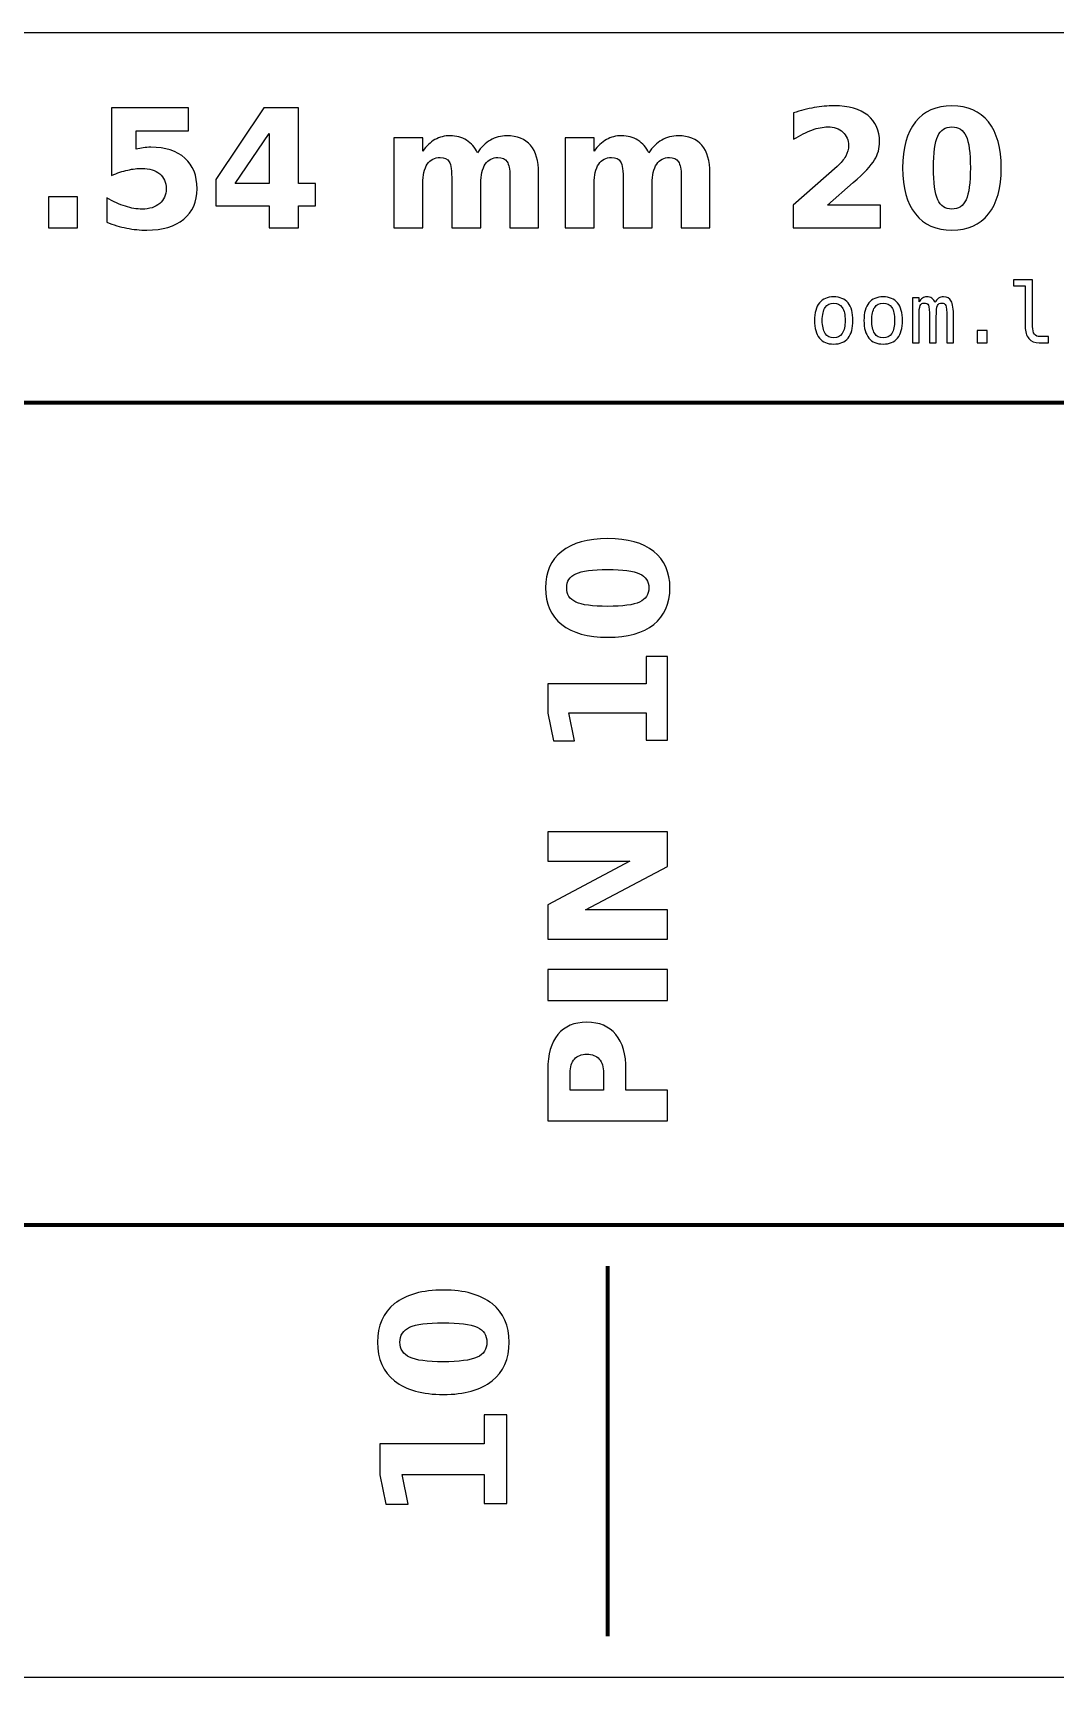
# Model space of a CAD drawing. Header units: centimetres. Extents: x -20.5 to -0.5, y -15.8 to -13.8.
# Drawn here: x -11.737 to -10.493, y -15.85 to -13.85 of the extents above; entities that cross this region are included whole.
import ezdxf

# ---------------------------------------------------------------- set-up
doc = ezdxf.new("R2010")
doc.units = ezdxf.units.CM
doc.header["$MEASUREMENT"] = 0
doc.layers.add('Layer 1', color=7, linetype='Continuous')

msp = doc.modelspace()

# ---------------------------------------------------------------- linework, layer by layer
at = {"layer": 'Layer 1', "color": 7}
msp.add_open_spline([(-20.5, -13.85), (-20.5, -13.85), (-0.5, -13.85), (-0.5, -13.85), (-0.5, -13.85), (-0.5, -13.85), (-0.5, -15.85), (-0.5, -15.85), (-0.5, -15.85), (-0.5, -15.85), (-20.5, -15.85), (-20.5, -15.85), (-20.5, -15.85), (-20.5, -15.85), (-20.5, -13.85), (-20.5, -13.85)], degree=3, knots=[0, 0, 0, 0, 0.25, 0.25, 0.25, 0.25, 0.5, 0.5, 0.5, 0.5, 0.75, 0.75, 0.75, 0.75, 1, 1, 1, 1], dxfattribs=at)
at = {"layer": 'Layer 1', "color": 250}
for points, knots in [([(-10.77009, -14.05948), (-10.77009, -14.05948), (-10.70592, -14.05948), (-10.70592, -14.05948), (-10.70592, -14.05948), (-10.70592, -14.05948), (-10.70592, -14.08711), (-10.70592, -14.08711), (-10.70592, -14.08711), (-10.70592, -14.08711), (-10.81189, -14.08711), (-10.81189, -14.08711), (-10.81189, -14.08711), (-10.81189, -14.08711), (-10.81189, -14.05948), (-10.81189, -14.05948), (-10.81189, -14.05948), (-10.81189, -14.05948), (-10.75865, -14.01251), (-10.75865, -14.01251), (-10.75865, -14.01251), (-10.75389, -14.00821), (-10.75039, -14.00401), (-10.74812, -13.99991), (-10.74812, -13.99991), (-10.74582, -13.99581), (-10.74469, -13.99154), (-10.74469, -13.98711), (-10.74469, -13.98711), (-10.74469, -13.98028), (-10.74699, -13.97478), (-10.75159, -13.97061), (-10.75159, -13.97061), (-10.75615, -13.96644), (-10.76225, -13.96438), (-10.76989, -13.96438), (-10.76989, -13.96438), (-10.77575, -13.96438), (-10.78215, -13.96564), (-10.78912, -13.96814), (-10.78912, -13.96814), (-10.79609, -13.97064), (-10.80355, -13.97438), (-10.81149, -13.97931), (-10.81149, -13.97931), (-10.81149, -13.97931), (-10.81149, -13.94728), (-10.81149, -13.94728), (-10.81149, -13.94728), (-10.80302, -13.94448), (-10.79465, -13.94234), (-10.78639, -13.94088), (-10.78639, -13.94088), (-10.77812, -13.93941), (-10.77002, -13.93868), (-10.76205, -13.93868), (-10.76205, -13.93868), (-10.74462, -13.93868), (-10.73105, -13.94251), (-10.72139, -13.95021), (-10.72139, -13.95021), (-10.71172, -13.95788), (-10.70689, -13.96858), (-10.70689, -13.98234), (-10.70689, -13.98234), (-10.70689, -13.99028), (-10.70895, -13.99768), (-10.71305, -14.00454), (-10.71305, -14.00454), (-10.71715, -14.01141), (-10.72579, -14.02061), (-10.73892, -14.03214), (-10.73892, -14.03214), (-10.73892, -14.03214), (-10.77009, -14.05948), (-10.77009, -14.05948)], [0, 0, 0, 0, 0.0526316, 0.0526316, 0.0526316, 0.0526316, 0.1052632, 0.1052632, 0.1052632, 0.1052632, 0.1578947, 0.1578947, 0.1578947, 0.1578947, 0.2105263, 0.2105263, 0.2105263, 0.2105263, 0.2631579, 0.2631579, 0.2631579, 0.2631579, 0.3157895, 0.3157895, 0.3157895, 0.3157895, 0.3684211, 0.3684211, 0.3684211, 0.3684211, 0.4210526, 0.4210526, 0.4210526, 0.4210526, 0.4736842, 0.4736842, 0.4736842, 0.4736842, 0.5263158, 0.5263158, 0.5263158, 0.5263158, 0.5789474, 0.5789474, 0.5789474, 0.5789474, 0.6315789, 0.6315789, 0.6315789, 0.6315789, 0.6842105, 0.6842105, 0.6842105, 0.6842105, 0.7368421, 0.7368421, 0.7368421, 0.7368421, 0.7894737, 0.7894737, 0.7894737, 0.7894737, 0.8421053, 0.8421053, 0.8421053, 0.8421053, 0.8947368, 0.8947368, 0.8947368, 0.8947368, 0.9473684, 0.9473684, 0.9473684, 0.9473684, 1, 1, 1, 1]), ([(-10.55895, -14.01434), (-10.55895, -14.03851), (-10.56415, -14.05714), (-10.57458, -14.07028), (-10.57458, -14.07028), (-10.58498, -14.08338), (-10.59978, -14.08994), (-10.61892, -14.08994), (-10.61892, -14.08994), (-10.63812, -14.08994), (-10.65295, -14.08338), (-10.66335, -14.07028), (-10.66335, -14.07028), (-10.67378, -14.05714), (-10.67898, -14.03851), (-10.67898, -14.01434), (-10.67898, -14.01434), (-10.67898, -13.99014), (-10.67378, -13.97148), (-10.66335, -13.95834), (-10.66335, -13.95834), (-10.65295, -13.94524), (-10.63812, -13.93868), (-10.61892, -13.93868), (-10.61892, -13.93868), (-10.59978, -13.93868), (-10.58498, -13.94524), (-10.57458, -13.95834), (-10.57458, -13.95834), (-10.56415, -13.97148), (-10.55895, -13.99014), (-10.55895, -14.01434)], [0, 0, 0, 0, 0.125, 0.125, 0.125, 0.125, 0.25, 0.25, 0.25, 0.25, 0.375, 0.375, 0.375, 0.375, 0.5, 0.5, 0.5, 0.5, 0.625, 0.625, 0.625, 0.625, 0.75, 0.75, 0.75, 0.75, 0.875, 0.875, 0.875, 0.875, 1, 1, 1, 1]), ([(-11.64092, -13.94131), (-11.64092, -13.94131), (-11.54745, -13.94131), (-11.54745, -13.94131), (-11.54745, -13.94131), (-11.54745, -13.94131), (-11.54745, -13.96894), (-11.54745, -13.96894), (-11.54745, -13.96894), (-11.54745, -13.96894), (-11.61095, -13.96894), (-11.61095, -13.96894), (-11.61095, -13.96894), (-11.61095, -13.96894), (-11.61095, -13.99151), (-11.61095, -13.99151), (-11.61095, -13.99151), (-11.60809, -13.99074), (-11.60522, -13.99014), (-11.60232, -13.98971), (-11.60232, -13.98971), (-11.59942, -13.98928), (-11.59639, -13.98908), (-11.59329, -13.98908), (-11.59329, -13.98908), (-11.57549, -13.98908), (-11.56165, -13.99351), (-11.55175, -14.00241), (-11.55175, -14.00241), (-11.54185, -14.01128), (-11.53692, -14.02368), (-11.53692, -14.03954), (-11.53692, -14.03954), (-11.53692, -14.05531), (-11.54232, -14.06764), (-11.55309, -14.07658), (-11.55309, -14.07658), (-11.56385, -14.08548), (-11.57882, -14.08994), (-11.59795, -14.08994), (-11.59795, -14.08994), (-11.60622, -14.08994), (-11.61442, -14.08914), (-11.62252, -14.08754), (-11.62252, -14.08754), (-11.63062, -14.08594), (-11.63869, -14.08354), (-11.64669, -14.08028), (-11.64669, -14.08028), (-11.64669, -14.08028), (-11.64669, -14.05068), (-11.64669, -14.05068), (-11.64669, -14.05068), (-11.63875, -14.05524), (-11.63122, -14.05864), (-11.62409, -14.06091), (-11.62409, -14.06091), (-11.61695, -14.06321), (-11.61022, -14.06434), (-11.60392, -14.06434), (-11.60392, -14.06434), (-11.59479, -14.06434), (-11.58762, -14.06211), (-11.58239, -14.05764), (-11.58239, -14.05764), (-11.57715, -14.05321), (-11.57452, -14.04718), (-11.57452, -14.03954), (-11.57452, -14.03954), (-11.57452, -14.03188), (-11.57715, -14.02584), (-11.58239, -14.02141), (-11.58239, -14.02141), (-11.58762, -14.01698), (-11.59479, -14.01478), (-11.60392, -14.01478), (-11.60392, -14.01478), (-11.60932, -14.01478), (-11.61509, -14.01548), (-11.62119, -14.01688), (-11.62119, -14.01688), (-11.62732, -14.01828), (-11.63389, -14.02044), (-11.64092, -14.02338), (-11.64092, -14.02338), (-11.64092, -14.02338), (-11.64092, -13.94131), (-11.64092, -13.94131)], [0, 0, 0, 0, 0.0454545, 0.0454545, 0.0454545, 0.0454545, 0.0909091, 0.0909091, 0.0909091, 0.0909091, 0.1363636, 0.1363636, 0.1363636, 0.1363636, 0.1818182, 0.1818182, 0.1818182, 0.1818182, 0.2272727, 0.2272727, 0.2272727, 0.2272727, 0.2727273, 0.2727273, 0.2727273, 0.2727273, 0.3181818, 0.3181818, 0.3181818, 0.3181818, 0.3636364, 0.3636364, 0.3636364, 0.3636364, 0.4090909, 0.4090909, 0.4090909, 0.4090909, 0.4545455, 0.4545455, 0.4545455, 0.4545455, 0.5, 0.5, 0.5, 0.5, 0.5454545, 0.5454545, 0.5454545, 0.5454545, 0.5909091, 0.5909091, 0.5909091, 0.5909091, 0.6363636, 0.6363636, 0.6363636, 0.6363636, 0.6818182, 0.6818182, 0.6818182, 0.6818182, 0.7272727, 0.7272727, 0.7272727, 0.7272727, 0.7727273, 0.7727273, 0.7727273, 0.7727273, 0.8181818, 0.8181818, 0.8181818, 0.8181818, 0.8636364, 0.8636364, 0.8636364, 0.8636364, 0.9090909, 0.9090909, 0.9090909, 0.9090909, 0.9545455, 0.9545455, 0.9545455, 0.9545455, 1, 1, 1, 1]), ([(-11.45555, -13.94131), (-11.45555, -13.94131), (-11.41375, -13.94131), (-11.41375, -13.94131), (-11.41375, -13.94131), (-11.41375, -13.94131), (-11.41375, -14.03331), (-11.41375, -14.03331), (-11.41375, -14.03331), (-11.41375, -14.03331), (-11.39295, -14.03331), (-11.39295, -14.03331), (-11.39295, -14.03331), (-11.39295, -14.03331), (-11.39295, -14.06054), (-11.39295, -14.06054), (-11.39295, -14.06054), (-11.39295, -14.06054), (-11.41375, -14.06054), (-11.41375, -14.06054), (-11.41375, -14.06054), (-11.41375, -14.06054), (-11.41375, -14.08711), (-11.41375, -14.08711), (-11.41375, -14.08711), (-11.41375, -14.08711), (-11.44928, -14.08711), (-11.44928, -14.08711), (-11.44928, -14.08711), (-11.44928, -14.08711), (-11.44928, -14.06054), (-11.44928, -14.06054), (-11.44928, -14.06054), (-11.44928, -14.06054), (-11.51395, -14.06054), (-11.51395, -14.06054), (-11.51395, -14.06054), (-11.51395, -14.06054), (-11.51395, -14.02831), (-11.51395, -14.02831), (-11.51395, -14.02831), (-11.51395, -14.02831), (-11.45555, -13.94131), (-11.45555, -13.94131)], [0, 0, 0, 0, 0.0909091, 0.0909091, 0.0909091, 0.0909091, 0.1818182, 0.1818182, 0.1818182, 0.1818182, 0.2727273, 0.2727273, 0.2727273, 0.2727273, 0.3636364, 0.3636364, 0.3636364, 0.3636364, 0.4545455, 0.4545455, 0.4545455, 0.4545455, 0.5454545, 0.5454545, 0.5454545, 0.5454545, 0.6363636, 0.6363636, 0.6363636, 0.6363636, 0.7272727, 0.7272727, 0.7272727, 0.7272727, 0.8181818, 0.8181818, 0.8181818, 0.8181818, 0.9090909, 0.9090909, 0.9090909, 0.9090909, 1, 1, 1, 1]), ([(-11.44928, -13.97228), (-11.44928, -13.97228), (-11.49052, -14.03331), (-11.49052, -14.03331), (-11.49052, -14.03331), (-11.49052, -14.03331), (-11.44928, -14.03331), (-11.44928, -14.03331), (-11.44928, -14.03331), (-11.44928, -14.03331), (-11.44928, -13.97228), (-11.44928, -13.97228)], [0, 0, 0, 0, 0.3333333, 0.3333333, 0.3333333, 0.3333333, 0.6666667, 0.6666667, 0.6666667, 0.6666667, 1, 1, 1, 1]), ([(-11.19598, -13.99591), (-11.19155, -13.98914), (-11.18632, -13.98398), (-11.18022, -13.98044), (-11.18022, -13.98044), (-11.17412, -13.97688), (-11.16745, -13.97511), (-11.16015, -13.97511), (-11.16015, -13.97511), (-11.14758, -13.97511), (-11.13802, -13.97898), (-11.13145, -13.98674), (-11.13145, -13.98674), (-11.12488, -13.99448), (-11.12158, -14.00574), (-11.12158, -14.02051), (-11.12158, -14.02051), (-11.12158, -14.02051), (-11.12158, -14.08711), (-11.12158, -14.08711), (-11.12158, -14.08711), (-11.12158, -14.08711), (-11.15675, -14.08711), (-11.15675, -14.08711), (-11.15675, -14.08711), (-11.15675, -14.08711), (-11.15675, -14.03008), (-11.15675, -14.03008), (-11.15675, -14.03008), (-11.15668, -14.02924), (-11.15665, -14.02838), (-11.15662, -14.02744), (-11.15662, -14.02744), (-11.15658, -14.02654), (-11.15655, -14.02524), (-11.15655, -14.02354), (-11.15655, -14.02354), (-11.15655, -14.01581), (-11.15768, -14.01018), (-11.15998, -14.00671), (-11.15998, -14.00671), (-11.16225, -14.00321), (-11.16592, -14.00148), (-11.17098, -14.00148), (-11.17098, -14.00148), (-11.17765, -14.00148), (-11.18275, -14.00421), (-11.18638, -14.00968), (-11.18638, -14.00968), (-11.18998, -14.01514), (-11.19185, -14.02304), (-11.19198, -14.03341), (-11.19198, -14.03341), (-11.19198, -14.03341), (-11.19198, -14.08711), (-11.19198, -14.08711), (-11.19198, -14.08711), (-11.19198, -14.08711), (-11.22715, -14.08711), (-11.22715, -14.08711), (-11.22715, -14.08711), (-11.22715, -14.08711), (-11.22715, -14.03008), (-11.22715, -14.03008), (-11.22715, -14.03008), (-11.22715, -14.01798), (-11.22818, -14.01018), (-11.23028, -14.00671), (-11.23028, -14.00671), (-11.23235, -14.00321), (-11.23605, -14.00148), (-11.24138, -14.00148), (-11.24138, -14.00148), (-11.24812, -14.00148), (-11.25328, -14.00424), (-11.25692, -14.00974), (-11.25692, -14.00974), (-11.26055, -14.01524), (-11.26238, -14.02308), (-11.26238, -14.03331), (-11.26238, -14.03331), (-11.26238, -14.03331), (-11.26238, -14.08711), (-11.26238, -14.08711), (-11.26238, -14.08711), (-11.26238, -14.08711), (-11.29755, -14.08711), (-11.29755, -14.08711), (-11.29755, -14.08711), (-11.29755, -14.08711), (-11.29755, -13.97774), (-11.29755, -13.97774), (-11.29755, -13.97774), (-11.29755, -13.97774), (-11.26238, -13.97774), (-11.26238, -13.97774), (-11.26238, -13.97774), (-11.26238, -13.97774), (-11.26238, -13.99378), (-11.26238, -13.99378), (-11.26238, -13.99378), (-11.25808, -13.98758), (-11.25315, -13.98294), (-11.24758, -13.97981), (-11.24758, -13.97981), (-11.24202, -13.97668), (-11.23588, -13.97511), (-11.22918, -13.97511), (-11.22918, -13.97511), (-11.22165, -13.97511), (-11.21495, -13.97694), (-11.20918, -13.98058), (-11.20918, -13.98058), (-11.20338, -13.98424), (-11.19898, -13.98934), (-11.19598, -13.99591)], [0, 0, 0, 0, 0.0344828, 0.0344828, 0.0344828, 0.0344828, 0.0689655, 0.0689655, 0.0689655, 0.0689655, 0.1034483, 0.1034483, 0.1034483, 0.1034483, 0.137931, 0.137931, 0.137931, 0.137931, 0.1724138, 0.1724138, 0.1724138, 0.1724138, 0.2068966, 0.2068966, 0.2068966, 0.2068966, 0.2413793, 0.2413793, 0.2413793, 0.2413793, 0.2758621, 0.2758621, 0.2758621, 0.2758621, 0.3103448, 0.3103448, 0.3103448, 0.3103448, 0.3448276, 0.3448276, 0.3448276, 0.3448276, 0.3793103, 0.3793103, 0.3793103, 0.3793103, 0.4137931, 0.4137931, 0.4137931, 0.4137931, 0.4482759, 0.4482759, 0.4482759, 0.4482759, 0.4827586, 0.4827586, 0.4827586, 0.4827586, 0.5172414, 0.5172414, 0.5172414, 0.5172414, 0.5517241, 0.5517241, 0.5517241, 0.5517241, 0.5862069, 0.5862069, 0.5862069, 0.5862069, 0.6206897, 0.6206897, 0.6206897, 0.6206897, 0.6551724, 0.6551724, 0.6551724, 0.6551724, 0.6896552, 0.6896552, 0.6896552, 0.6896552, 0.7241379, 0.7241379, 0.7241379, 0.7241379, 0.7586207, 0.7586207, 0.7586207, 0.7586207, 0.7931034, 0.7931034, 0.7931034, 0.7931034, 0.8275862, 0.8275862, 0.8275862, 0.8275862, 0.862069, 0.862069, 0.862069, 0.862069, 0.8965517, 0.8965517, 0.8965517, 0.8965517, 0.9310345, 0.9310345, 0.9310345, 0.9310345, 0.9655172, 0.9655172, 0.9655172, 0.9655172, 1, 1, 1, 1]), ([(-10.98758, -13.99591), (-10.98315, -13.98914), (-10.97792, -13.98398), (-10.97182, -13.98044), (-10.97182, -13.98044), (-10.96572, -13.97688), (-10.95905, -13.97511), (-10.95175, -13.97511), (-10.95175, -13.97511), (-10.93918, -13.97511), (-10.92962, -13.97898), (-10.92305, -13.98674), (-10.92305, -13.98674), (-10.91648, -13.99448), (-10.91318, -14.00574), (-10.91318, -14.02051), (-10.91318, -14.02051), (-10.91318, -14.02051), (-10.91318, -14.08711), (-10.91318, -14.08711), (-10.91318, -14.08711), (-10.91318, -14.08711), (-10.94835, -14.08711), (-10.94835, -14.08711), (-10.94835, -14.08711), (-10.94835, -14.08711), (-10.94835, -14.03008), (-10.94835, -14.03008), (-10.94835, -14.03008), (-10.94828, -14.02924), (-10.94825, -14.02838), (-10.94822, -14.02744), (-10.94822, -14.02744), (-10.94818, -14.02654), (-10.94815, -14.02524), (-10.94815, -14.02354), (-10.94815, -14.02354), (-10.94815, -14.01581), (-10.94928, -14.01018), (-10.95158, -14.00671), (-10.95158, -14.00671), (-10.95385, -14.00321), (-10.95752, -14.00148), (-10.96258, -14.00148), (-10.96258, -14.00148), (-10.96925, -14.00148), (-10.97435, -14.00421), (-10.97798, -14.00968), (-10.97798, -14.00968), (-10.98158, -14.01514), (-10.98345, -14.02304), (-10.98358, -14.03341), (-10.98358, -14.03341), (-10.98358, -14.03341), (-10.98358, -14.08711), (-10.98358, -14.08711), (-10.98358, -14.08711), (-10.98358, -14.08711), (-11.01875, -14.08711), (-11.01875, -14.08711), (-11.01875, -14.08711), (-11.01875, -14.08711), (-11.01875, -14.03008), (-11.01875, -14.03008), (-11.01875, -14.03008), (-11.01875, -14.01798), (-11.01978, -14.01018), (-11.02188, -14.00671), (-11.02188, -14.00671), (-11.02395, -14.00321), (-11.02765, -14.00148), (-11.03298, -14.00148), (-11.03298, -14.00148), (-11.03972, -14.00148), (-11.04488, -14.00424), (-11.04852, -14.00974), (-11.04852, -14.00974), (-11.05215, -14.01524), (-11.05398, -14.02308), (-11.05398, -14.03331), (-11.05398, -14.03331), (-11.05398, -14.03331), (-11.05398, -14.08711), (-11.05398, -14.08711), (-11.05398, -14.08711), (-11.05398, -14.08711), (-11.08915, -14.08711), (-11.08915, -14.08711), (-11.08915, -14.08711), (-11.08915, -14.08711), (-11.08915, -13.97774), (-11.08915, -13.97774), (-11.08915, -13.97774), (-11.08915, -13.97774), (-11.05398, -13.97774), (-11.05398, -13.97774), (-11.05398, -13.97774), (-11.05398, -13.97774), (-11.05398, -13.99378), (-11.05398, -13.99378), (-11.05398, -13.99378), (-11.04968, -13.98758), (-11.04475, -13.98294), (-11.03918, -13.97981), (-11.03918, -13.97981), (-11.03362, -13.97668), (-11.02748, -13.97511), (-11.02078, -13.97511), (-11.02078, -13.97511), (-11.01325, -13.97511), (-11.00655, -13.97694), (-11.00078, -13.98058), (-11.00078, -13.98058), (-10.99498, -13.98424), (-10.99058, -13.98934), (-10.98758, -13.99591)], [0, 0, 0, 0, 0.0344828, 0.0344828, 0.0344828, 0.0344828, 0.0689655, 0.0689655, 0.0689655, 0.0689655, 0.1034483, 0.1034483, 0.1034483, 0.1034483, 0.137931, 0.137931, 0.137931, 0.137931, 0.1724138, 0.1724138, 0.1724138, 0.1724138, 0.2068966, 0.2068966, 0.2068966, 0.2068966, 0.2413793, 0.2413793, 0.2413793, 0.2413793, 0.2758621, 0.2758621, 0.2758621, 0.2758621, 0.3103448, 0.3103448, 0.3103448, 0.3103448, 0.3448276, 0.3448276, 0.3448276, 0.3448276, 0.3793103, 0.3793103, 0.3793103, 0.3793103, 0.4137931, 0.4137931, 0.4137931, 0.4137931, 0.4482759, 0.4482759, 0.4482759, 0.4482759, 0.4827586, 0.4827586, 0.4827586, 0.4827586, 0.5172414, 0.5172414, 0.5172414, 0.5172414, 0.5517241, 0.5517241, 0.5517241, 0.5517241, 0.5862069, 0.5862069, 0.5862069, 0.5862069, 0.6206897, 0.6206897, 0.6206897, 0.6206897, 0.6551724, 0.6551724, 0.6551724, 0.6551724, 0.6896552, 0.6896552, 0.6896552, 0.6896552, 0.7241379, 0.7241379, 0.7241379, 0.7241379, 0.7586207, 0.7586207, 0.7586207, 0.7586207, 0.7931034, 0.7931034, 0.7931034, 0.7931034, 0.8275862, 0.8275862, 0.8275862, 0.8275862, 0.862069, 0.862069, 0.862069, 0.862069, 0.8965517, 0.8965517, 0.8965517, 0.8965517, 0.9310345, 0.9310345, 0.9310345, 0.9310345, 0.9655172, 0.9655172, 0.9655172, 0.9655172, 1, 1, 1, 1]), ([(-10.59655, -14.01408), (-10.59655, -13.99584), (-10.59825, -13.98301), (-10.60168, -13.97554), (-10.60168, -13.97554), (-10.60508, -13.96811), (-10.61085, -13.96438), (-10.61892, -13.96438), (-10.61892, -13.96438), (-10.62698, -13.96438), (-10.63275, -13.96811), (-10.63622, -13.97554), (-10.63622, -13.97554), (-10.63965, -13.98301), (-10.64138, -13.99584), (-10.64138, -14.01408), (-10.64138, -14.01408), (-10.64138, -14.03248), (-10.63965, -14.04548), (-10.63622, -14.05301), (-10.63622, -14.05301), (-10.63275, -14.06058), (-10.62698, -14.06434), (-10.61892, -14.06434), (-10.61892, -14.06434), (-10.61092, -14.06434), (-10.60518, -14.06058), (-10.60172, -14.05301), (-10.60172, -14.05301), (-10.59828, -14.04548), (-10.59655, -14.03248), (-10.59655, -14.01408)], [0, 0, 0, 0, 0.125, 0.125, 0.125, 0.125, 0.25, 0.25, 0.25, 0.25, 0.375, 0.375, 0.375, 0.375, 0.5, 0.5, 0.5, 0.5, 0.625, 0.625, 0.625, 0.625, 0.75, 0.75, 0.75, 0.75, 0.875, 0.875, 0.875, 0.875, 1, 1, 1, 1]), ([(-11.71769, -14.04931), (-11.71769, -14.04931), (-11.68252, -14.04931), (-11.68252, -14.04931), (-11.68252, -14.04931), (-11.68252, -14.04931), (-11.68252, -14.08711), (-11.68252, -14.08711), (-11.68252, -14.08711), (-11.68252, -14.08711), (-11.71769, -14.08711), (-11.71769, -14.08711), (-11.71769, -14.08711), (-11.71769, -14.08711), (-11.71769, -14.04931), (-11.71769, -14.04931)], [0, 0, 0, 0, 0.25, 0.25, 0.25, 0.25, 0.5, 0.5, 0.5, 0.5, 0.75, 0.75, 0.75, 0.75, 1, 1, 1, 1]), ([(-10.5208, -14.20728), (-10.5208, -14.21132), (-10.52007, -14.21435), (-10.51858, -14.2164), (-10.51858, -14.2164), (-10.5171, -14.21845), (-10.51492, -14.21948), (-10.51202, -14.21948), (-10.51202, -14.21948), (-10.51202, -14.21948), (-10.50152, -14.21948), (-10.50152, -14.21948), (-10.50152, -14.21948), (-10.50152, -14.21948), (-10.50152, -14.2271), (-10.50152, -14.2271), (-10.50152, -14.2271), (-10.50152, -14.2271), (-10.51288, -14.2271), (-10.51288, -14.2271), (-10.51288, -14.2271), (-10.51827, -14.2271), (-10.52242, -14.22537), (-10.52537, -14.22192), (-10.52537, -14.22192), (-10.52832, -14.21847), (-10.52978, -14.21358), (-10.52978, -14.20728), (-10.52978, -14.20728), (-10.52978, -14.20728), (-10.52978, -14.15762), (-10.52978, -14.15762), (-10.52978, -14.15762), (-10.52978, -14.15762), (-10.54418, -14.15762), (-10.54418, -14.15762), (-10.54418, -14.15762), (-10.54418, -14.15762), (-10.54418, -14.15058), (-10.54418, -14.15058), (-10.54418, -14.15058), (-10.54418, -14.15058), (-10.5208, -14.15058), (-10.5208, -14.15058), (-10.5208, -14.15058), (-10.5208, -14.15058), (-10.5208, -14.20728), (-10.5208, -14.20728)], [0, 0, 0, 0, 0.0833333, 0.0833333, 0.0833333, 0.0833333, 0.1666667, 0.1666667, 0.1666667, 0.1666667, 0.25, 0.25, 0.25, 0.25, 0.3333333, 0.3333333, 0.3333333, 0.3333333, 0.4166667, 0.4166667, 0.4166667, 0.4166667, 0.5, 0.5, 0.5, 0.5, 0.5833333, 0.5833333, 0.5833333, 0.5833333, 0.6666667, 0.6666667, 0.6666667, 0.6666667, 0.75, 0.75, 0.75, 0.75, 0.8333333, 0.8333333, 0.8333333, 0.8333333, 0.9166667, 0.9166667, 0.9166667, 0.9166667, 1, 1, 1, 1]), ([(-10.76272, -14.1711), (-10.75513, -14.1711), (-10.74933, -14.17355), (-10.74532, -14.17847), (-10.74532, -14.17847), (-10.7413, -14.18338), (-10.73928, -14.1905), (-10.73928, -14.1998), (-10.73928, -14.1998), (-10.73928, -14.20915), (-10.74128, -14.21627), (-10.74528, -14.22117), (-10.74528, -14.22117), (-10.7493, -14.22607), (-10.7551, -14.22852), (-10.76272, -14.22852), (-10.76272, -14.22852), (-10.77032, -14.22852), (-10.7761, -14.22607), (-10.78012, -14.22117), (-10.78012, -14.22117), (-10.78412, -14.21627), (-10.78612, -14.20915), (-10.78612, -14.1998), (-10.78612, -14.1998), (-10.78612, -14.1905), (-10.78412, -14.18338), (-10.78012, -14.17847), (-10.78012, -14.17847), (-10.7761, -14.17355), (-10.77032, -14.1711), (-10.76272, -14.1711)], [0, 0, 0, 0, 0.125, 0.125, 0.125, 0.125, 0.25, 0.25, 0.25, 0.25, 0.375, 0.375, 0.375, 0.375, 0.5, 0.5, 0.5, 0.5, 0.625, 0.625, 0.625, 0.625, 0.75, 0.75, 0.75, 0.75, 0.875, 0.875, 0.875, 0.875, 1, 1, 1, 1]), ([(-10.76272, -14.17872), (-10.76728, -14.17872), (-10.77073, -14.18048), (-10.77308, -14.18403), (-10.77308, -14.18403), (-10.77543, -14.18758), (-10.7766, -14.19285), (-10.7766, -14.1998), (-10.7766, -14.1998), (-10.7766, -14.20673), (-10.77543, -14.21198), (-10.77308, -14.21555), (-10.77308, -14.21555), (-10.77073, -14.21912), (-10.76728, -14.2209), (-10.76272, -14.2209), (-10.76272, -14.2209), (-10.75813, -14.2209), (-10.75467, -14.21912), (-10.75232, -14.21555), (-10.75232, -14.21555), (-10.74997, -14.21198), (-10.7488, -14.20673), (-10.7488, -14.1998), (-10.7488, -14.1998), (-10.7488, -14.19285), (-10.74997, -14.18758), (-10.75232, -14.18403), (-10.75232, -14.18403), (-10.75467, -14.18048), (-10.75813, -14.17872), (-10.76272, -14.17872)], [0, 0, 0, 0, 0.125, 0.125, 0.125, 0.125, 0.25, 0.25, 0.25, 0.25, 0.375, 0.375, 0.375, 0.375, 0.5, 0.5, 0.5, 0.5, 0.625, 0.625, 0.625, 0.625, 0.75, 0.75, 0.75, 0.75, 0.875, 0.875, 0.875, 0.875, 1, 1, 1, 1]), ([(-10.70252, -14.1711), (-10.69493, -14.1711), (-10.68913, -14.17355), (-10.68512, -14.17847), (-10.68512, -14.17847), (-10.6811, -14.18338), (-10.67908, -14.1905), (-10.67908, -14.1998), (-10.67908, -14.1998), (-10.67908, -14.20915), (-10.68108, -14.21627), (-10.68508, -14.22117), (-10.68508, -14.22117), (-10.6891, -14.22607), (-10.6949, -14.22852), (-10.70252, -14.22852), (-10.70252, -14.22852), (-10.71012, -14.22852), (-10.7159, -14.22607), (-10.71992, -14.22117), (-10.71992, -14.22117), (-10.72392, -14.21627), (-10.72592, -14.20915), (-10.72592, -14.1998), (-10.72592, -14.1998), (-10.72592, -14.1905), (-10.72392, -14.18338), (-10.71992, -14.17847), (-10.71992, -14.17847), (-10.7159, -14.17355), (-10.71012, -14.1711), (-10.70252, -14.1711)], [0, 0, 0, 0, 0.125, 0.125, 0.125, 0.125, 0.25, 0.25, 0.25, 0.25, 0.375, 0.375, 0.375, 0.375, 0.5, 0.5, 0.5, 0.5, 0.625, 0.625, 0.625, 0.625, 0.75, 0.75, 0.75, 0.75, 0.875, 0.875, 0.875, 0.875, 1, 1, 1, 1]), ([(-10.70252, -14.17872), (-10.70708, -14.17872), (-10.71053, -14.18048), (-10.71288, -14.18403), (-10.71288, -14.18403), (-10.71523, -14.18758), (-10.7164, -14.19285), (-10.7164, -14.1998), (-10.7164, -14.1998), (-10.7164, -14.20673), (-10.71523, -14.21198), (-10.71288, -14.21555), (-10.71288, -14.21555), (-10.71053, -14.21912), (-10.70708, -14.2209), (-10.70252, -14.2209), (-10.70252, -14.2209), (-10.69793, -14.2209), (-10.69447, -14.21912), (-10.69212, -14.21555), (-10.69212, -14.21555), (-10.68977, -14.21198), (-10.6886, -14.20673), (-10.6886, -14.1998), (-10.6886, -14.1998), (-10.6886, -14.19285), (-10.68977, -14.18758), (-10.69212, -14.18403), (-10.69212, -14.18403), (-10.69447, -14.18048), (-10.69793, -14.17872), (-10.70252, -14.17872)], [0, 0, 0, 0, 0.125, 0.125, 0.125, 0.125, 0.25, 0.25, 0.25, 0.25, 0.375, 0.375, 0.375, 0.375, 0.5, 0.5, 0.5, 0.5, 0.625, 0.625, 0.625, 0.625, 0.75, 0.75, 0.75, 0.75, 0.875, 0.875, 0.875, 0.875, 1, 1, 1, 1]), ([(-10.6394, -14.17798), (-10.6383, -14.17563), (-10.63688, -14.1739), (-10.63517, -14.17278), (-10.63517, -14.17278), (-10.63347, -14.17167), (-10.6314, -14.1711), (-10.629, -14.1711), (-10.629, -14.1711), (-10.6246, -14.1711), (-10.6215, -14.1728), (-10.6197, -14.1762), (-10.6197, -14.1762), (-10.61788, -14.1796), (-10.61698, -14.186), (-10.61698, -14.19542), (-10.61698, -14.19542), (-10.61698, -14.19542), (-10.61698, -14.2271), (-10.61698, -14.2271), (-10.61698, -14.2271), (-10.61698, -14.2271), (-10.62518, -14.2271), (-10.62518, -14.2271), (-10.62518, -14.2271), (-10.62518, -14.2271), (-10.62518, -14.1958), (-10.62518, -14.1958), (-10.62518, -14.1958), (-10.62518, -14.18808), (-10.62562, -14.1833), (-10.62648, -14.18142), (-10.62648, -14.18142), (-10.62733, -14.17955), (-10.62892, -14.17862), (-10.6312, -14.17862), (-10.6312, -14.17862), (-10.6338, -14.17862), (-10.63558, -14.17962), (-10.63655, -14.18162), (-10.63655, -14.18162), (-10.6375, -14.18362), (-10.63798, -14.18835), (-10.63798, -14.1958), (-10.63798, -14.1958), (-10.63798, -14.1958), (-10.63798, -14.2271), (-10.63798, -14.2271), (-10.63798, -14.2271), (-10.63798, -14.2271), (-10.64618, -14.2271), (-10.64618, -14.2271), (-10.64618, -14.2271), (-10.64618, -14.2271), (-10.64618, -14.1958), (-10.64618, -14.1958), (-10.64618, -14.1958), (-10.64618, -14.18798), (-10.64665, -14.18317), (-10.64758, -14.18135), (-10.64758, -14.18135), (-10.6485, -14.17953), (-10.65017, -14.17862), (-10.65258, -14.17862), (-10.65258, -14.17862), (-10.65497, -14.17862), (-10.65662, -14.17962), (-10.65753, -14.18162), (-10.65753, -14.18162), (-10.65847, -14.18362), (-10.65893, -14.18835), (-10.65893, -14.1958), (-10.65893, -14.1958), (-10.65893, -14.1958), (-10.65893, -14.2271), (-10.65893, -14.2271), (-10.65893, -14.2271), (-10.65893, -14.2271), (-10.66708, -14.2271), (-10.66708, -14.2271), (-10.66708, -14.2271), (-10.66708, -14.2271), (-10.66708, -14.17242), (-10.66708, -14.17242), (-10.66708, -14.17242), (-10.66708, -14.17242), (-10.65893, -14.17242), (-10.65893, -14.17242), (-10.65893, -14.17242), (-10.65893, -14.17242), (-10.65893, -14.1771), (-10.65893, -14.1771), (-10.65893, -14.1771), (-10.65787, -14.17515), (-10.65652, -14.17367), (-10.6549, -14.17263), (-10.6549, -14.17263), (-10.6533, -14.17162), (-10.65147, -14.1711), (-10.64942, -14.1711), (-10.64942, -14.1711), (-10.64693, -14.1711), (-10.64488, -14.17167), (-10.64323, -14.1728), (-10.64323, -14.1728), (-10.64158, -14.17395), (-10.64032, -14.17567), (-10.6394, -14.17798)], [0, 0, 0, 0, 0.037037, 0.037037, 0.037037, 0.037037, 0.0740741, 0.0740741, 0.0740741, 0.0740741, 0.1111111, 0.1111111, 0.1111111, 0.1111111, 0.1481481, 0.1481481, 0.1481481, 0.1481481, 0.1851852, 0.1851852, 0.1851852, 0.1851852, 0.2222222, 0.2222222, 0.2222222, 0.2222222, 0.2592593, 0.2592593, 0.2592593, 0.2592593, 0.2962963, 0.2962963, 0.2962963, 0.2962963, 0.3333333, 0.3333333, 0.3333333, 0.3333333, 0.3703704, 0.3703704, 0.3703704, 0.3703704, 0.4074074, 0.4074074, 0.4074074, 0.4074074, 0.4444444, 0.4444444, 0.4444444, 0.4444444, 0.4814815, 0.4814815, 0.4814815, 0.4814815, 0.5185185, 0.5185185, 0.5185185, 0.5185185, 0.5555556, 0.5555556, 0.5555556, 0.5555556, 0.5925926, 0.5925926, 0.5925926, 0.5925926, 0.6296296, 0.6296296, 0.6296296, 0.6296296, 0.6666667, 0.6666667, 0.6666667, 0.6666667, 0.7037037, 0.7037037, 0.7037037, 0.7037037, 0.7407407, 0.7407407, 0.7407407, 0.7407407, 0.7777778, 0.7777778, 0.7777778, 0.7777778, 0.8148148, 0.8148148, 0.8148148, 0.8148148, 0.8518519, 0.8518519, 0.8518519, 0.8518519, 0.8888889, 0.8888889, 0.8888889, 0.8888889, 0.9259259, 0.9259259, 0.9259259, 0.9259259, 0.962963, 0.962963, 0.962963, 0.962963, 1, 1, 1, 1]), ([(-10.58832, -14.2122), (-10.58832, -14.2122), (-10.57602, -14.2122), (-10.57602, -14.2122), (-10.57602, -14.2122), (-10.57602, -14.2122), (-10.57602, -14.2271), (-10.57602, -14.2271), (-10.57602, -14.2271), (-10.57602, -14.2271), (-10.58832, -14.2271), (-10.58832, -14.2271), (-10.58832, -14.2271), (-10.58832, -14.2271), (-10.58832, -14.2122), (-10.58832, -14.2122)], [0, 0, 0, 0, 0.25, 0.25, 0.25, 0.25, 0.5, 0.5, 0.5, 0.5, 0.75, 0.75, 0.75, 0.75, 1, 1, 1, 1]), ([(-11.03747, -14.46511), (-11.0133, -14.46511), (-10.99467, -14.47031), (-10.98153, -14.48074), (-10.98153, -14.48074), (-10.96843, -14.49114), (-10.96187, -14.50594), (-10.96187, -14.52508), (-10.96187, -14.52508), (-10.96187, -14.54428), (-10.96843, -14.55911), (-10.98153, -14.56951), (-10.98153, -14.56951), (-10.99467, -14.57994), (-11.0133, -14.58514), (-11.03747, -14.58514), (-11.03747, -14.58514), (-11.06167, -14.58514), (-11.08033, -14.57994), (-11.09347, -14.56951), (-11.09347, -14.56951), (-11.10657, -14.55911), (-11.11313, -14.54428), (-11.11313, -14.52508), (-11.11313, -14.52508), (-11.11313, -14.50594), (-11.10657, -14.49114), (-11.09347, -14.48074), (-11.09347, -14.48074), (-11.08033, -14.47031), (-11.06167, -14.46511), (-11.03747, -14.46511)], [0, 0, 0, 0, 0.125, 0.125, 0.125, 0.125, 0.25, 0.25, 0.25, 0.25, 0.375, 0.375, 0.375, 0.375, 0.5, 0.5, 0.5, 0.5, 0.625, 0.625, 0.625, 0.625, 0.75, 0.75, 0.75, 0.75, 0.875, 0.875, 0.875, 0.875, 1, 1, 1, 1]), ([(-11.03773, -14.50271), (-11.05597, -14.50271), (-11.0688, -14.50441), (-11.07627, -14.50784), (-11.07627, -14.50784), (-11.0837, -14.51124), (-11.08743, -14.51701), (-11.08743, -14.52508), (-11.08743, -14.52508), (-11.08743, -14.53314), (-11.0837, -14.53891), (-11.07627, -14.54238), (-11.07627, -14.54238), (-11.0688, -14.54581), (-11.05597, -14.54754), (-11.03773, -14.54754), (-11.03773, -14.54754), (-11.01933, -14.54754), (-11.00633, -14.54581), (-10.9988, -14.54238), (-10.9988, -14.54238), (-10.99123, -14.53891), (-10.98747, -14.53314), (-10.98747, -14.52508), (-10.98747, -14.52508), (-10.98747, -14.51708), (-10.99123, -14.51134), (-10.9988, -14.50788), (-10.9988, -14.50788), (-11.00633, -14.50444), (-11.01933, -14.50271), (-11.03773, -14.50271)], [0, 0, 0, 0, 0.125, 0.125, 0.125, 0.125, 0.25, 0.25, 0.25, 0.25, 0.375, 0.375, 0.375, 0.375, 0.5, 0.5, 0.5, 0.5, 0.625, 0.625, 0.625, 0.625, 0.75, 0.75, 0.75, 0.75, 0.875, 0.875, 0.875, 0.875, 1, 1, 1, 1]), ([(-10.99067, -14.71045), (-10.99067, -14.71045), (-10.99067, -14.67725), (-10.99067, -14.67725), (-10.99067, -14.67725), (-10.99067, -14.67725), (-11.0849, -14.67725), (-11.0849, -14.67725), (-11.0849, -14.67725), (-11.0849, -14.67725), (-11.07787, -14.71131), (-11.07787, -14.71131), (-11.07787, -14.71131), (-11.07787, -14.71131), (-11.10347, -14.71131), (-11.10347, -14.71131), (-11.10347, -14.71131), (-11.10347, -14.71131), (-11.1105, -14.67745), (-11.1105, -14.67745), (-11.1105, -14.67745), (-11.1105, -14.67745), (-11.1105, -14.64171), (-11.1105, -14.64171), (-11.1105, -14.64171), (-11.1105, -14.64171), (-10.99067, -14.64171), (-10.99067, -14.64171), (-10.99067, -14.64171), (-10.99067, -14.64171), (-10.99067, -14.60851), (-10.99067, -14.60851), (-10.99067, -14.60851), (-10.99067, -14.60851), (-10.9647, -14.60851), (-10.9647, -14.60851), (-10.9647, -14.60851), (-10.9647, -14.60851), (-10.9647, -14.71045), (-10.9647, -14.71045), (-10.9647, -14.71045), (-10.9647, -14.71045), (-10.99067, -14.71045), (-10.99067, -14.71045)], [0, 0, 0, 0, 0.0909091, 0.0909091, 0.0909091, 0.0909091, 0.1818182, 0.1818182, 0.1818182, 0.1818182, 0.2727273, 0.2727273, 0.2727273, 0.2727273, 0.3636364, 0.3636364, 0.3636364, 0.3636364, 0.4545455, 0.4545455, 0.4545455, 0.4545455, 0.5454545, 0.5454545, 0.5454545, 0.5454545, 0.6363636, 0.6363636, 0.6363636, 0.6363636, 0.7272727, 0.7272727, 0.7272727, 0.7272727, 0.8181818, 0.8181818, 0.8181818, 0.8181818, 0.9090909, 0.9090909, 0.9090909, 0.9090909, 1, 1, 1, 1]), ([(-11.1105, -14.95251), (-11.1105, -14.95251), (-11.1105, -14.91051), (-11.1105, -14.91051), (-11.1105, -14.91051), (-11.1105, -14.91051), (-11.0105, -14.85748), (-11.0105, -14.85748), (-11.0105, -14.85748), (-11.0105, -14.85748), (-11.1105, -14.85748), (-11.1105, -14.85748), (-11.1105, -14.85748), (-11.1105, -14.85748), (-11.1105, -14.82185), (-11.1105, -14.82185), (-11.1105, -14.82185), (-11.1105, -14.82185), (-10.9647, -14.82185), (-10.9647, -14.82185), (-10.9647, -14.82185), (-10.9647, -14.82185), (-10.9647, -14.86385), (-10.9647, -14.86385), (-10.9647, -14.86385), (-10.9647, -14.86385), (-11.0647, -14.91688), (-11.0647, -14.91688), (-11.0647, -14.91688), (-11.0647, -14.91688), (-10.9647, -14.91688), (-10.9647, -14.91688), (-10.9647, -14.91688), (-10.9647, -14.91688), (-10.9647, -14.95251), (-10.9647, -14.95251), (-10.9647, -14.95251), (-10.9647, -14.95251), (-11.1105, -14.95251), (-11.1105, -14.95251)], [0, 0, 0, 0, 0.1, 0.1, 0.1, 0.1, 0.2, 0.2, 0.2, 0.2, 0.3, 0.3, 0.3, 0.3, 0.4, 0.4, 0.4, 0.4, 0.5, 0.5, 0.5, 0.5, 0.6, 0.6, 0.6, 0.6, 0.7, 0.7, 0.7, 0.7, 0.8, 0.8, 0.8, 0.8, 0.9, 0.9, 0.9, 0.9, 1, 1, 1, 1]), ([(-11.1105, -15.02691), (-11.1105, -15.02691), (-11.1105, -14.98931), (-11.1105, -14.98931), (-11.1105, -14.98931), (-11.1105, -14.98931), (-10.9647, -14.98931), (-10.9647, -14.98931), (-10.9647, -14.98931), (-10.9647, -14.98931), (-10.9647, -15.02691), (-10.9647, -15.02691), (-10.9647, -15.02691), (-10.9647, -15.02691), (-11.1105, -15.02691), (-11.1105, -15.02691)], [0, 0, 0, 0, 0.25, 0.25, 0.25, 0.25, 0.5, 0.5, 0.5, 0.5, 0.75, 0.75, 0.75, 0.75, 1, 1, 1, 1]), ([(-11.1105, -15.17348), (-11.1105, -15.17348), (-11.1105, -15.11108), (-11.1105, -15.11108), (-11.1105, -15.11108), (-11.1105, -15.09252), (-11.10637, -15.07828), (-11.09813, -15.06835), (-11.09813, -15.06835), (-11.0899, -15.05842), (-11.07817, -15.05345), (-11.06293, -15.05345), (-11.06293, -15.05345), (-11.04767, -15.05345), (-11.0359, -15.05842), (-11.02767, -15.06835), (-11.02767, -15.06835), (-11.01943, -15.07828), (-11.0153, -15.09252), (-11.0153, -15.11108), (-11.0153, -15.11108), (-11.0153, -15.11108), (-11.0153, -15.13588), (-11.0153, -15.13588), (-11.0153, -15.13588), (-11.0153, -15.13588), (-10.9647, -15.13588), (-10.9647, -15.13588), (-10.9647, -15.13588), (-10.9647, -15.13588), (-10.9647, -15.17348), (-10.9647, -15.17348), (-10.9647, -15.17348), (-10.9647, -15.17348), (-11.1105, -15.17348), (-11.1105, -15.17348)], [0, 0, 0, 0, 0.1111111, 0.1111111, 0.1111111, 0.1111111, 0.2222222, 0.2222222, 0.2222222, 0.2222222, 0.3333333, 0.3333333, 0.3333333, 0.3333333, 0.4444444, 0.4444444, 0.4444444, 0.4444444, 0.5555556, 0.5555556, 0.5555556, 0.5555556, 0.6666667, 0.6666667, 0.6666667, 0.6666667, 0.7777778, 0.7777778, 0.7777778, 0.7777778, 0.8888889, 0.8888889, 0.8888889, 0.8888889, 1, 1, 1, 1]), ([(-11.08327, -15.13588), (-11.08327, -15.13588), (-11.04253, -15.13588), (-11.04253, -15.13588), (-11.04253, -15.13588), (-11.04253, -15.13588), (-11.04253, -15.11508), (-11.04253, -15.11508), (-11.04253, -15.11508), (-11.04253, -15.10778), (-11.0443, -15.10215), (-11.04787, -15.09818), (-11.04787, -15.09818), (-11.0514, -15.09422), (-11.05643, -15.09222), (-11.06293, -15.09222), (-11.06293, -15.09222), (-11.06947, -15.09222), (-11.07447, -15.09422), (-11.078, -15.09818), (-11.078, -15.09818), (-11.0815, -15.10215), (-11.08327, -15.10778), (-11.08327, -15.11508), (-11.08327, -15.11508), (-11.08327, -15.11508), (-11.08327, -15.13588), (-11.08327, -15.13588)], [0, 0, 0, 0, 0.1428571, 0.1428571, 0.1428571, 0.1428571, 0.2857143, 0.2857143, 0.2857143, 0.2857143, 0.4285714, 0.4285714, 0.4285714, 0.4285714, 0.5714286, 0.5714286, 0.5714286, 0.5714286, 0.7142857, 0.7142857, 0.7142857, 0.7142857, 0.8571429, 0.8571429, 0.8571429, 0.8571429, 1, 1, 1, 1]), ([(-11.23737, -15.37919), (-11.2118, -15.37919), (-11.19208, -15.38469), (-11.17818, -15.39573), (-11.17818, -15.39573), (-11.16431, -15.40674), (-11.15736, -15.4224), (-11.15736, -15.44265), (-11.15736, -15.44265), (-11.15736, -15.46297), (-11.16431, -15.47867), (-11.17818, -15.48968), (-11.17818, -15.48968), (-11.19208, -15.50072), (-11.2118, -15.50623), (-11.23737, -15.50623), (-11.23737, -15.50623), (-11.26298, -15.50623), (-11.28274, -15.50072), (-11.29664, -15.48968), (-11.29664, -15.48968), (-11.3105, -15.47867), (-11.31745, -15.46297), (-11.31745, -15.44265), (-11.31745, -15.44265), (-11.31745, -15.4224), (-11.3105, -15.40674), (-11.29664, -15.39573), (-11.29664, -15.39573), (-11.28274, -15.38469), (-11.26298, -15.37919), (-11.23737, -15.37919)], [0, 0, 0, 0, 0.125, 0.125, 0.125, 0.125, 0.25, 0.25, 0.25, 0.25, 0.375, 0.375, 0.375, 0.375, 0.5, 0.5, 0.5, 0.5, 0.625, 0.625, 0.625, 0.625, 0.75, 0.75, 0.75, 0.75, 0.875, 0.875, 0.875, 0.875, 1, 1, 1, 1]), ([(-11.23765, -15.41898), (-11.25695, -15.41898), (-11.27053, -15.42078), (-11.27844, -15.42441), (-11.27844, -15.42441), (-11.2863, -15.42801), (-11.29025, -15.43412), (-11.29025, -15.44265), (-11.29025, -15.44265), (-11.29025, -15.45119), (-11.2863, -15.45729), (-11.27844, -15.46096), (-11.27844, -15.46096), (-11.27053, -15.4646), (-11.25695, -15.46643), (-11.23765, -15.46643), (-11.23765, -15.46643), (-11.21818, -15.46643), (-11.20442, -15.4646), (-11.19645, -15.46096), (-11.19645, -15.46096), (-11.18844, -15.45729), (-11.18446, -15.45119), (-11.18446, -15.44265), (-11.18446, -15.44265), (-11.18446, -15.43419), (-11.18844, -15.42812), (-11.19645, -15.42445), (-11.19645, -15.42445), (-11.20442, -15.42082), (-11.21818, -15.41898), (-11.23765, -15.41898)], [0, 0, 0, 0, 0.125, 0.125, 0.125, 0.125, 0.25, 0.25, 0.25, 0.25, 0.375, 0.375, 0.375, 0.375, 0.5, 0.5, 0.5, 0.5, 0.625, 0.625, 0.625, 0.625, 0.75, 0.75, 0.75, 0.75, 0.875, 0.875, 0.875, 0.875, 1, 1, 1, 1]), ([(-11.18784, -15.63884), (-11.18784, -15.63884), (-11.18784, -15.6037), (-11.18784, -15.6037), (-11.18784, -15.6037), (-11.18784, -15.6037), (-11.28757, -15.6037), (-11.28757, -15.6037), (-11.28757, -15.6037), (-11.28757, -15.6037), (-11.28013, -15.63976), (-11.28013, -15.63976), (-11.28013, -15.63976), (-11.28013, -15.63976), (-11.30722, -15.63976), (-11.30722, -15.63976), (-11.30722, -15.63976), (-11.30722, -15.63976), (-11.31467, -15.60391), (-11.31467, -15.60391), (-11.31467, -15.60391), (-11.31467, -15.60391), (-11.31467, -15.5661), (-11.31467, -15.5661), (-11.31467, -15.5661), (-11.31467, -15.5661), (-11.18784, -15.5661), (-11.18784, -15.5661), (-11.18784, -15.5661), (-11.18784, -15.5661), (-11.18784, -15.53096), (-11.18784, -15.53096), (-11.18784, -15.53096), (-11.18784, -15.53096), (-11.16036, -15.53096), (-11.16036, -15.53096), (-11.16036, -15.53096), (-11.16036, -15.53096), (-11.16036, -15.63884), (-11.16036, -15.63884), (-11.16036, -15.63884), (-11.16036, -15.63884), (-11.18784, -15.63884), (-11.18784, -15.63884)], [0, 0, 0, 0, 0.0909091, 0.0909091, 0.0909091, 0.0909091, 0.1818182, 0.1818182, 0.1818182, 0.1818182, 0.2727273, 0.2727273, 0.2727273, 0.2727273, 0.3636364, 0.3636364, 0.3636364, 0.3636364, 0.4545455, 0.4545455, 0.4545455, 0.4545455, 0.5454545, 0.5454545, 0.5454545, 0.5454545, 0.6363636, 0.6363636, 0.6363636, 0.6363636, 0.7272727, 0.7272727, 0.7272727, 0.7272727, 0.8181818, 0.8181818, 0.8181818, 0.8181818, 0.9090909, 0.9090909, 0.9090909, 0.9090909, 1, 1, 1, 1])]:
    msp.add_open_spline(points, degree=3, knots=knots, dxfattribs=at)
at = {"layer": 'Layer 1', "color": 250, "lineweight": 100}
msp.add_open_spline([(-20.30001, -15.3), (-20.30001, -15.3), (-20.30001, -14.3), (-20.30001, -14.3), (-20.30001, -14.3), (-20.30001, -14.3), (-0.70001, -14.3), (-0.70001, -14.3), (-0.70001, -14.3), (-0.70001, -14.3), (-0.70001, -15.3), (-0.70001, -15.3), (-0.70001, -15.3), (-0.70001, -15.3), (-20.30001, -15.3), (-20.30001, -15.3)], degree=3, knots=[0, 0, 0, 0, 0.25, 0.25, 0.25, 0.25, 0.5, 0.5, 0.5, 0.5, 0.75, 0.75, 0.75, 0.75, 1, 1, 1, 1], dxfattribs=at)
at = {"layer": 'Layer 1', "color": 250, "lineweight": 106}
msp.add_open_spline([(-11.0375, -15.8), (-11.0375, -15.8), (-11.03752, -15.35001), (-11.03752, -15.35001)], degree=3, dxfattribs=at)

doc.saveas('drawing.dxf')
